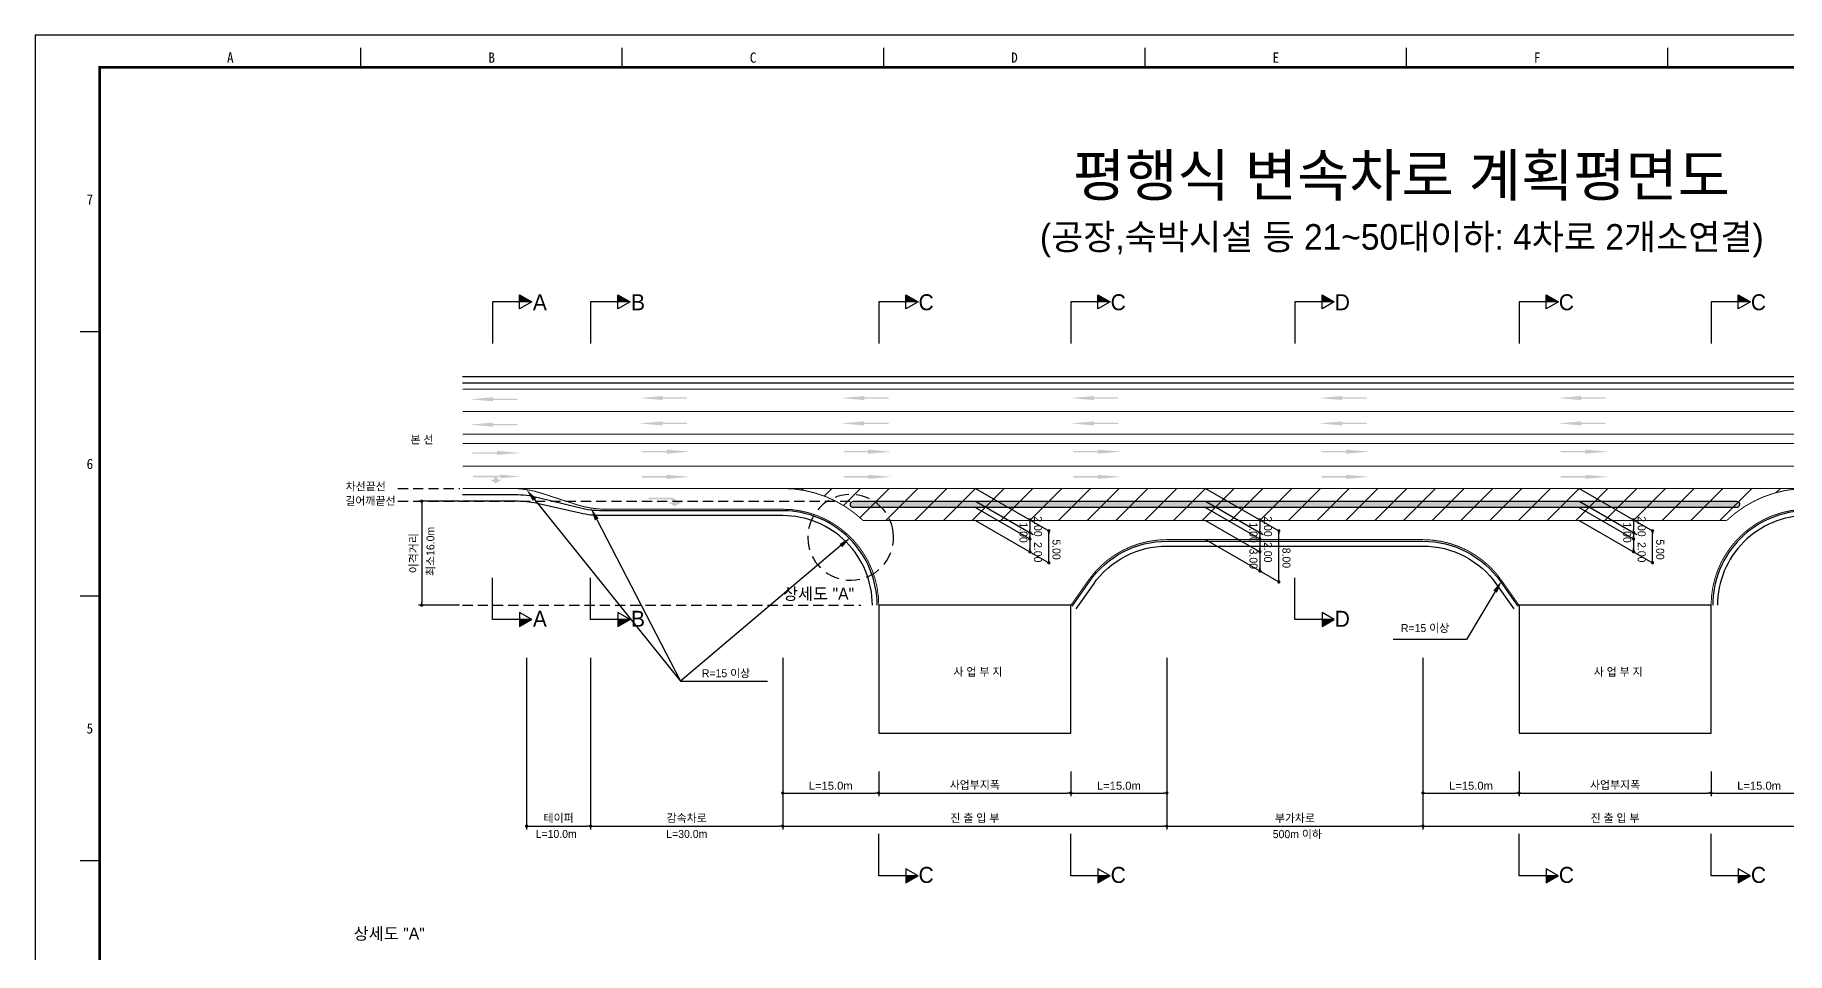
# Model space of a CAD drawing. Header units: millimetres. Extents: x 501 to 924, y 3 to 302.
# Drawn here: x 501 to 774.7, y 158.6 to 302 of the extents above; entities that cross this region are included whole.
import ezdxf
from ezdxf.enums import TextEntityAlignment as Align

# ---------------------------------------------------------------- set-up
doc = ezdxf.new("R2010")
doc.units = ezdxf.units.MM
doc.linetypes.add('HIDDEN', pattern=[9.525, 6.35, -3.175])
for name, color, linetype in [('CC-GSTR-0004', 4, 'Continuous'), ('CM-LANE-0030', 30, 'Continuous'), ('CZ-DIMT-0002', 7, 'Continuous'), ('CZ-EXST-0002', 1, 'Continuous'), ('CZ-LIN1-0007', 7, 'Continuous'), ('CZ-LIN2-0003', 3, 'Continuous'), ('CZ-LINE-0001', 7, 'Continuous'), ('CZ-TEXT-BOX0', 7, 'Continuous'), ('TITLE', 7, 'Continuous')]:
    doc.layers.add(name, color=color, linetype=linetype)
doc.styles.add('돋움', font='')
doc.styles.add('돋음체', font='')
doc.styles.get('돋움').set_extended_font_data('Dotum')
doc.styles.get('돋음체').set_extended_font_data('DotumChe')

# ---------------------------------------------------------------- blocks, each defined once
blk = doc.blocks.new('_Dot')
at = {"color": 0, "linetype": 'ByBlock', "lineweight": -2}
blk.add_line((-0.5, 0), (-1, 0), dxfattribs=at)
at = {"color": 0, "linetype": 'ByBlock', "const_width": 0.5}
blk.add_lwpolyline([(-0.25, 0, 1), (0.25, 0, 1)], format="xyb", close=True, dxfattribs=at)

msp = doc.modelspace()

# ---------------------------------------------------------------- hatches: boundary and pattern name
at = {"layer": 'CM-LANE-0030'}
h = msp.add_hatch(dxfattribs=at)
h.set_pattern_fill('ANSI31', color=256, style=0)
h.set_pattern_definition([(45, (-977.9516, 15.16), (-2.245064, 2.245064), [])])
h.paths.add_polyline_path([(765.27, 226.14, -0.191871), (777.82, 231.14), (617.82, 231.14, -0.191871), (630.37, 226.14)])
at = {"layer": 'CZ-LIN1-0007'}
for points in [[(572.58, 245.39), (572.58, 245.17), (576.4, 245.18), (576.4, 244.96), (572.58, 244.96), (572.58, 244.75), (568.93, 245.07)], [(599.07, 245.58), (599.07, 245.37), (602.89, 245.37), (602.89, 245.15), (599.07, 245.15), (599.07, 244.94), (595.42, 245.26)], [(630.55, 245.58), (630.55, 245.37), (634.37, 245.37), (634.37, 245.15), (630.55, 245.15), (630.55, 244.94), (626.9, 245.26)], [(666.42, 245.58), (666.42, 245.37), (670.24, 245.37), (670.24, 245.15), (666.42, 245.15), (666.42, 244.94), (662.77, 245.26)], [(705.22, 245.58), (705.22, 245.37), (709.04, 245.37), (709.04, 245.15), (705.22, 245.15), (705.22, 244.94), (701.57, 245.26)], [(742.55, 245.58), (742.55, 245.37), (746.37, 245.37), (746.37, 245.15), (742.55, 245.15), (742.55, 244.94), (738.9, 245.26)], [(572.58, 241.43), (572.58, 241.22), (576.4, 241.22), (576.4, 241), (572.58, 241), (572.58, 240.79), (568.93, 241.11)], [(599.07, 241.62), (599.07, 241.41), (602.89, 241.41), (602.89, 241.2), (599.07, 241.2), (599.07, 240.98), (595.42, 241.3)], [(630.55, 241.62), (630.55, 241.41), (634.37, 241.41), (634.37, 241.2), (630.55, 241.2), (630.55, 240.98), (626.9, 241.3)], [(666.42, 241.62), (666.42, 241.41), (670.24, 241.41), (670.24, 241.2), (666.42, 241.2), (666.42, 240.98), (662.77, 241.3)], [(705.22, 241.62), (705.22, 241.41), (709.04, 241.41), (709.04, 241.2), (705.22, 241.2), (705.22, 240.98), (701.57, 241.3)], [(742.55, 241.62), (742.55, 241.41), (746.37, 241.41), (746.37, 241.2), (742.55, 241.2), (742.55, 240.98), (738.9, 241.3)], [(573.18, 237.01), (573.18, 236.8), (569.36, 236.8), (569.36, 236.58), (573.18, 236.58), (573.18, 236.37), (576.84, 236.69)], [(599.68, 237.21), (599.68, 236.99), (595.85, 236.99), (595.85, 236.78), (599.68, 236.78), (599.68, 236.56), (603.33, 236.88)], [(631.16, 237.21), (631.16, 236.99), (627.33, 236.99), (627.33, 236.78), (631.16, 236.78), (631.16, 236.56), (634.81, 236.88)], [(667.03, 237.21), (667.03, 236.99), (663.2, 236.99), (663.2, 236.78), (667.03, 236.78), (667.03, 236.56), (670.68, 236.88)], [(705.82, 237.21), (705.82, 236.99), (702, 236.99), (702, 236.78), (705.82, 236.78), (705.82, 236.56), (709.47, 236.88)], [(743.16, 237.21), (743.16, 236.99), (739.33, 236.99), (739.33, 236.78), (743.16, 236.78), (743.16, 236.56), (746.81, 236.88)], [(572.54, 233.13, -0.267976), (573.45, 232.52), (574, 232.52), (572.97, 231.94), (572.14, 232.52), (572.75, 232.52, 0.504994), (572.48, 232.89), (569.43, 232.9), (569.43, 233.14)], [(573.67, 233.3), (573.67, 233.11), (570.24, 233.11), (570.24, 232.92), (573.67, 232.92), (573.67, 232.72), (576.94, 233.01)], [(599.68, 233.27), (599.68, 233.06), (595.85, 233.06), (595.85, 232.84), (599.68, 232.84), (599.68, 232.63), (603.33, 232.95)], [(631.16, 233.27), (631.16, 233.06), (627.33, 233.06), (627.33, 232.84), (631.16, 232.84), (631.16, 232.63), (634.81, 232.95)], [(667.03, 233.27), (667.03, 233.06), (663.2, 233.06), (663.2, 232.84), (667.03, 232.84), (667.03, 232.63), (670.68, 232.95)], [(705.82, 233.27), (705.82, 233.06), (702, 233.06), (702, 232.84), (705.82, 232.84), (705.82, 232.63), (709.47, 232.95)], [(743.16, 233.27), (743.16, 233.06), (739.33, 233.06), (739.33, 232.84), (743.16, 232.84), (743.16, 232.63), (746.81, 232.95)], [(600.4, 229.68, -0.267976), (601.43, 229), (602.06, 229), (600.88, 228.34), (599.94, 228.99), (600.63, 228.99, 0.504994), (600.32, 229.41), (596.86, 229.43), (596.86, 229.7)]]:
    msp.add_hatch(color=256, dxfattribs=at).paths.add_polyline_path(points)
at = {"layer": 'CZ-LIN2-0003'}
h = msp.add_hatch(dxfattribs=at)
h.set_pattern_fill('CROSS', color=256, scale=0.075, style=0)
h.set_pattern_definition([(0, (-977.9516, 15.16), (0.47625, 0.47625), [0.238125, -0.714375]), (90, (-977.83254, 15.04093), (-0.47625, 0.47625), [0.238125, -0.714375])])
h.paths.add_polyline_path([(766.76, 229.14), (628.89, 229.14, 0.732581), (628.61, 228.23, -0.002096), (628.73, 228.14), (766.92, 228.14, -0.002096), (767.04, 228.23, 0.732581)])
at = {"layer": 'CZ-LINE-0001'}
for points in [[(576.73, 261.41), (576.73, 260.31), (578.64, 260.31)], [(592.06, 261.41), (592.06, 260.31), (593.97, 260.31)], [(637.06, 261.41), (637.06, 260.31), (638.97, 260.31)], [(667.06, 261.41), (667.06, 260.31), (668.97, 260.31)], [(702.06, 261.41), (702.06, 260.31), (703.97, 260.31)], [(737.06, 261.41), (737.06, 260.31), (738.97, 260.31)], [(767.06, 261.41), (767.06, 260.31), (768.97, 260.31)], [(578.64, 210.64), (576.73, 210.64), (576.73, 209.54)], [(593.97, 210.64), (592.06, 210.64), (592.06, 209.54)], [(703.97, 210.64), (702.06, 210.64), (702.06, 209.54)], [(638.97, 170.62), (637.06, 170.62), (637.06, 169.52)], [(668.97, 170.62), (667.06, 170.62), (667.06, 169.52)], [(738.97, 170.62), (737.06, 170.62), (737.06, 169.52)], [(768.97, 170.62), (767.06, 170.62), (767.06, 169.52)]]:
    msp.add_hatch(color=256, dxfattribs=at).paths.add_polyline_path(points)

# ---------------------------------------------------------------- linework, layer by layer
at = {"color": 0, "linetype": 'ByBlock', "lineweight": -2}
for p, q in [((656.43, 225.99), (656.43, 225.74)), ((656.43, 224.49), (656.43, 224.74)), ((692.35, 225.99), (692.35, 225.74)), ((692.35, 224.49), (692.35, 224.74)), ((750.72, 225.99), (750.72, 225.74)), ((750.72, 224.49), (750.72, 224.74)), ((656.43, 223.99), (656.43, 223.74)), ((656.43, 223.49), (656.43, 223.74)), ((656.43, 221.49), (656.43, 221.74)), ((659.39, 224.28), (659.39, 224.03)), ((692.35, 223.99), (692.35, 223.74)), ((692.35, 223.49), (692.35, 223.74)), ((692.35, 221.49), (692.35, 221.74)), ((695.31, 224.28), (695.31, 224.03)), ((750.72, 223.99), (750.72, 223.74)), ((750.72, 223.49), (750.72, 223.74)), ((750.72, 221.49), (750.72, 221.74)), ((753.68, 224.28), (753.68, 224.03)), ((659.39, 219.78), (659.39, 220.03)), ((753.68, 219.78), (753.68, 220.03)), ((692.35, 218.49), (692.35, 218.74)), ((695.31, 216.78), (695.31, 217.03))]:
    msp.add_line(p, q, dxfattribs=at)
at = {"color": 0, "linetype": 'ByBlock', "const_width": 0.25}
for points in [[(656.43, 226.11, 1), (656.43, 226.36, 1)], [(656.43, 224.36, 1), (656.43, 224.11, 1)], [(656.43, 224.11, 1), (656.43, 224.36, 1)], [(659.39, 224.4, 1), (659.39, 224.65, 1)], [(692.35, 226.11, 1), (692.35, 226.36, 1)], [(692.35, 224.11, 1), (692.35, 224.36, 1)], [(692.35, 224.36, 1), (692.35, 224.11, 1)], [(695.31, 224.4, 1), (695.31, 224.65, 1)], [(750.72, 226.11, 1), (750.72, 226.36, 1)], [(750.72, 224.11, 1), (750.72, 224.36, 1)], [(750.72, 224.36, 1), (750.72, 224.11, 1)], [(753.68, 224.4, 1), (753.68, 224.65, 1)], [(656.43, 223.36, 1), (656.43, 223.11, 1)], [(692.35, 223.36, 1), (692.35, 223.11, 1)], [(750.72, 223.36, 1), (750.72, 223.11, 1)], [(656.43, 221.36, 1), (656.43, 221.11, 1)], [(659.39, 219.65, 1), (659.39, 219.4, 1)], [(692.35, 221.36, 1), (692.35, 221.11, 1)], [(750.72, 221.36, 1), (750.72, 221.11, 1)], [(753.68, 219.65, 1), (753.68, 219.4, 1)], [(692.35, 218.36, 1), (692.35, 218.11, 1)], [(695.31, 216.65, 1), (695.31, 216.4, 1)]]:
    msp.add_lwpolyline(points, format="xyb", close=True, dxfattribs=at)
at = {"layer": 'CC-GSTR-0004'}
for p, q in [((567.82, 248.64), (867.82, 248.64)), ((567.82, 247.64), (867.82, 247.64))]:
    msp.add_line(p, q, dxfattribs=at)
for points in [[(632.57, 212.89, 0.414214), (617.82, 227.64), (589.67, 227.64, -0.061321), (586.03, 228.09), (579.62, 229.69, 0.061321), (575.98, 230.14), (567.82, 230.14)], [(867.82, 230.14), (858.76, 230.14, 0.031099), (856.9, 230.03), (856.9, 230.03), (838.75, 227.76), (838.75, 227.76, -0.031099), (836.89, 227.64), (777.82, 227.64, 0.414214), (763.07, 212.89)], [(631.82, 212.89, 0.414214), (617.82, 226.89), (589.49, 226.89, -0.055385), (586.2, 227.26), (579.45, 228.78), (579.45, 228.78, 0.055385), (576.16, 229.14), (567.82, 229.14)], [(867.82, 229.14), (858.67, 229.14), (858.67, 229.14, 0.028015), (856.99, 229.05), (856.99, 229.05), (838.66, 226.99, -0.028015), (836.98, 226.89), (836.98, 226.89), (777.82, 226.89, 0.414214), (763.82, 212.89)], [(663.03, 212.75), (665.73, 216.59, -0.245085), (677.82, 222.89), (717.82, 222.89, -0.245085), (729.92, 216.59), (732.62, 212.75)], [(663.64, 212.32), (666.34, 216.15, -0.245113), (677.82, 222.14), (717.82, 222.14, -0.245113), (729.31, 216.15), (732.01, 212.32)]]:
    msp.add_lwpolyline(points, format="xyb", dxfattribs=at)
at = {"layer": 'CM-LANE-0030', "const_width": 0.15}
for points in [[(567.82, 239.64), (867.82, 239.64)], [(567.82, 238.14), (867.82, 238.14)]]:
    msp.add_lwpolyline(points, dxfattribs=at)
msp.add_lwpolyline([(630.37, 226.14, 0.191871), (617.82, 231.14), (777.82, 231.14, 0.191871), (765.27, 226.14)], format="xyb", close=True, dxfattribs=at)
at = {"layer": 'CZ-EXST-0002', "color": 30}
msp.add_line((677.82, 231.14), (677.82, 231.14), dxfattribs=at)
at = {"layer": 'CZ-LIN1-0007', "const_width": 0.15}
for points in [[(567.82, 246.64), (867.82, 246.64)], [(596.64, 231.14), (617.82, 231.14)]]:
    msp.add_lwpolyline(points, dxfattribs=at)
at = {"layer": 'CZ-LIN1-0007', "linetype": 'HIDDEN', "const_width": 0.15}
for points in [[(567.82, 243.14), (867.82, 243.14)], [(567.82, 234.64), (867.82, 234.64)], [(575.45, 231.14), (596.64, 231.14)]]:
    msp.add_lwpolyline(points, dxfattribs=at)
at = {"layer": 'CZ-LIN1-0007', "const_width": 0.15}
for points in [[(632.82, 212.89, 0.414214), (617.82, 227.89), (590.2, 227.89), (590.2, 227.89, -0.07872), (585.56, 228.63), (585.56, 228.63), (580.08, 230.41), (580.08, 230.41, 0.07872), (575.45, 231.14), (575.45, 231.14), (567.82, 231.14)], [(867.82, 231.14), (859.04, 231.14, 0.040295), (856.63, 230.95), (856.63, 230.95), (839.02, 228.09), (839.02, 228.09, -0.040295), (836.61, 227.89), (836.61, 227.89), (777.82, 227.89, 0.414214), (762.82, 212.89)], [(662.82, 212.89), (665.52, 216.73, -0.245076), (677.82, 223.14), (717.82, 223.14, -0.245076), (730.12, 216.73), (732.82, 212.89)]]:
    msp.add_lwpolyline(points, format="xyb", dxfattribs=at)
at = {"layer": 'CZ-LIN2-0003'}
msp.add_lwpolyline([(628.61, 228.23, -0.732581), (628.89, 229.14), (766.76, 229.14, -0.732581), (767.04, 228.23, 0.002096), (766.92, 228.14), (628.73, 228.14, 0.002096)], format="xyb", close=True, dxfattribs=at)
for points in [[(662.82, 212.89), (632.82, 212.89), (632.82, 192.89), (662.82, 192.89)], [(762.82, 212.89), (732.82, 212.89), (732.82, 192.89), (762.82, 192.89)]]:
    msp.add_lwpolyline(points, close=True, dxfattribs=at)
at = {"layer": 'CZ-LINE-0001'}
for p, q in [((578.64, 260.31), (572.49, 260.31)), ((572.49, 260.31), (572.49, 253.77)), ((576.73, 259.21), (576.73, 261.41)), ((576.73, 261.41), (578.64, 260.31)), ((578.64, 260.31), (576.73, 259.21)), ((593.97, 260.31), (587.82, 260.31)), ((587.82, 260.31), (587.82, 253.77)), ((592.06, 259.21), (592.06, 261.41)), ((592.06, 261.41), (593.97, 260.31)), ((593.97, 260.31), (592.06, 259.21)), ((638.97, 260.31), (632.82, 260.31)), ((632.82, 260.31), (632.82, 253.77)), ((637.06, 259.21), (637.06, 261.41)), ((637.06, 261.41), (638.97, 260.31)), ((638.97, 260.31), (637.06, 259.21)), ((668.97, 260.31), (662.82, 260.31)), ((662.82, 260.31), (662.82, 253.77)), ((667.06, 259.21), (667.06, 261.41)), ((667.06, 261.41), (668.97, 260.31)), ((668.97, 260.31), (667.06, 259.21)), ((703.97, 260.31), (697.82, 260.31)), ((697.82, 260.31), (697.82, 253.77)), ((702.06, 259.21), (702.06, 261.41)), ((702.06, 261.41), (703.97, 260.31)), ((703.97, 260.31), (702.06, 259.21)), ((738.97, 260.31), (732.82, 260.31)), ((732.82, 260.31), (732.82, 253.77)), ((737.06, 259.21), (737.06, 261.41)), ((737.06, 261.41), (738.97, 260.31)), ((738.97, 260.31), (737.06, 259.21)), ((768.97, 260.31), (762.82, 260.31)), ((762.82, 260.31), (762.82, 253.77)), ((767.06, 259.21), (767.06, 261.41)), ((767.06, 261.41), (768.97, 260.31)), ((768.97, 260.31), (767.06, 259.21)), ((647.93, 231.14), (659.39, 224.53)), ((683.85, 231.14), (695.31, 224.53)), ((742.22, 231.14), (753.68, 224.53)), ((567.32, 229.14), (560.94, 229.14)), ((561.44, 228.64), (561.44, 213.39)), ((647.93, 229.14), (656.93, 223.95)), ((647.93, 228.14), (656.43, 223.24)), ((683.85, 229.14), (692.85, 223.95)), ((683.85, 228.14), (692.35, 223.24)), ((742.22, 229.14), (751.22, 223.95)), ((742.22, 228.14), (750.72, 223.24)), ((647.93, 226.14), (659.39, 219.53)), ((656.43, 225.74), (656.43, 224.74)), ((659.39, 219.53), (659.39, 224.53)), ((683.85, 226.14), (692.35, 221.24)), ((692.35, 225.74), (692.35, 224.74)), ((695.31, 216.53), (695.31, 224.53)), ((742.22, 226.14), (753.68, 219.53)), ((750.72, 225.74), (750.72, 224.74)), ((753.68, 219.53), (753.68, 224.53)), ((656.43, 223.74), (656.43, 221.24)), ((683.85, 223.14), (695.31, 216.53)), ((692.35, 223.74), (692.35, 218.24)), ((750.72, 223.74), (750.72, 221.24)), ((572.49, 210.64), (572.49, 217.18)), ((587.82, 210.64), (587.82, 217.18)), ((697.82, 210.64), (697.82, 217.18)), ((567.32, 212.89), (560.94, 212.89)), ((578.64, 210.64), (576.73, 211.74)), ((576.73, 211.74), (576.73, 209.54)), ((593.97, 210.64), (592.06, 211.74)), ((592.06, 211.74), (592.06, 209.54)), ((703.97, 210.64), (702.06, 211.74)), ((702.06, 211.74), (702.06, 209.54)), ((578.64, 210.64), (572.49, 210.64)), ((576.73, 209.54), (578.64, 210.64)), ((593.97, 210.64), (587.82, 210.64)), ((592.06, 209.54), (593.97, 210.64)), ((703.97, 210.64), (697.82, 210.64)), ((702.06, 209.54), (703.97, 210.64)), ((577.82, 204.65), (577.82, 177.87)), ((587.82, 204.65), (587.82, 177.87)), ((587.82, 204.65), (587.82, 177.87)), ((617.82, 204.65), (617.82, 177.87)), ((677.82, 204.65), (677.82, 177.87)), ((717.82, 204.65), (717.82, 177.87)), ((601.84, 201.05), (615.45, 201.05)), ((617.82, 186.93), (617.82, 177.87)), ((617.82, 186.93), (617.82, 183.05)), ((632.82, 186.93), (632.82, 183.05)), ((632.82, 186.93), (632.82, 183.05)), ((662.82, 186.93), (662.82, 183.05)), ((662.82, 186.93), (662.82, 183.05)), ((677.82, 186.93), (677.82, 177.87)), ((677.82, 186.93), (677.82, 183.05)), ((717.82, 186.93), (717.82, 183.05)), ((717.82, 186.93), (717.82, 177.87)), ((732.82, 186.93), (732.82, 183.05)), ((732.82, 186.93), (732.82, 183.05)), ((762.82, 186.93), (762.82, 183.05)), ((762.82, 186.93), (762.82, 183.05)), ((618.32, 183.55), (632.32, 183.55)), ((633.32, 183.55), (662.32, 183.55)), ((663.32, 183.55), (677.32, 183.55)), ((718.32, 183.55), (732.32, 183.55)), ((733.32, 183.55), (762.32, 183.55)), ((763.32, 183.55), (777.32, 183.55)), ((578.32, 178.37), (587.32, 178.37)), ((588.32, 178.37), (617.32, 178.37)), ((618.32, 178.37), (677.32, 178.37)), ((678.32, 178.37), (717.32, 178.37)), ((718.32, 178.37), (777.32, 178.37)), ((632.82, 170.62), (632.82, 177.16)), ((662.82, 170.62), (662.82, 177.16)), ((732.82, 170.62), (732.82, 177.16)), ((762.82, 170.62), (762.82, 177.16)), ((638.97, 170.62), (632.82, 170.62)), ((638.97, 170.62), (637.06, 171.72)), ((637.06, 171.72), (637.06, 169.52)), ((637.06, 169.52), (638.97, 170.62)), ((668.97, 170.62), (662.82, 170.62)), ((668.97, 170.62), (667.06, 171.72)), ((667.06, 171.72), (667.06, 169.52)), ((667.06, 169.52), (668.97, 170.62)), ((738.97, 170.62), (732.82, 170.62)), ((738.97, 170.62), (737.06, 171.72)), ((737.06, 171.72), (737.06, 169.52)), ((737.06, 169.52), (738.97, 170.62)), ((768.97, 170.62), (762.82, 170.62)), ((768.97, 170.62), (767.06, 171.72)), ((767.06, 171.72), (767.06, 169.52)), ((767.06, 169.52), (768.97, 170.62))]:
    msp.add_line(p, q, dxfattribs=at)
at = {"layer": 'CZ-LINE-0001', "linetype": 'HIDDEN', "ltscale": 0.25}
for p, q in [((557.72, 231.14), (567.38, 231.14)), ((557.72, 229.14), (629.31, 229.14)), ((567.82, 212.89), (630.02, 212.89))]:
    msp.add_line(p, q, dxfattribs=at)
at = {"layer": 'CZ-LINE-0001', "linetype": 'HIDDEN', "ltscale": 0.35}
msp.add_line((635.08, 224.29), (635.08, 224.29), dxfattribs=at)
at = {"layer": 'CZ-LINE-0001'}
for points in [[(579.05, 229.4), (601.84, 201.05)], [(588.77, 226.3), (601.84, 201.05)], [(626.9, 222.21), (601.84, 201.05)], [(729.1, 215.01), (724.64, 207.55), (713.16, 207.55)]]:
    msp.add_lwpolyline(points, dxfattribs=at)
at = {"layer": 'CZ-LINE-0001', "linetype": 'HIDDEN', "ltscale": 0.35}
msp.add_arc((628.43, 223.5), 6.7, 6.7667, 6.749, dxfattribs=at)
at = {"layer": 'CZ-LINE-0001'}
for points in [[(578.79, 229.19), (577.8, 230.96), (579.31, 229.61)], [(588.48, 226.15), (587.85, 228.08), (589.07, 226.45)], [(626.69, 222.46), (628.43, 223.5), (627.12, 221.95)], [(728.81, 215.18), (730.12, 216.73), (729.39, 214.84)]]:
    msp.add_solid(points, dxfattribs=at)
at = {"layer": 'TITLE', "color": 7, "linetype": 'Continuous'}
for p, q in [((551.95, 296.94), (551.95, 299.97)), ((592.77, 296.94), (592.77, 299.97)), ((633.6, 296.94), (633.6, 299.97)), ((674.42, 296.94), (674.42, 299.97)), ((715.25, 296.94), (715.25, 299.97)), ((756.07, 296.94), (756.07, 299.97)), ((511.12, 255.62), (508.1, 255.62)), ((511.12, 214.29), (508.1, 214.29)), ((511.12, 172.96), (508.1, 172.96))]:
    msp.add_line(p, q, dxfattribs=at)
at = {"layer": 'TITLE'}
msp.add_lwpolyline([(501.04, 2.61), (924.4, 2.61), (924.4, 301.98), (501.04, 301.98)], close=True, dxfattribs=at)
at = {"layer": 'TITLE', "linetype": 'Continuous', "const_width": 0.403}
msp.add_lwpolyline([(511.12, 7.64), (511.12, 296.94), (919.37, 296.94), (919.37, 7.64)], close=True, dxfattribs=at)

# ---------------------------------------------------------------- block references
at = {"layer": 'CZ-LINE-0001', "xscale": 0.5, "yscale": 0.5, "zscale": 0.5}
for p, rotation in [((561.44, 229.14), 90), ((561.44, 212.89), 270), ((617.82, 183.55), 180), ((632.82, 183.55), 180), ((662.82, 183.55), 180), ((717.82, 183.55), 180), ((732.82, 183.55), 180), ((762.82, 183.55), 180), ((577.82, 178.37), 180), ((587.82, 178.37), 180), ((617.82, 178.37), 180), ((677.82, 178.37), 180), ((717.82, 178.37), 180)]:
    msp.add_blockref('_Dot', p, dxfattribs=dict(at, rotation=rotation))
for p in [(632.82, 183.55), (662.82, 183.55), (677.82, 183.55), (732.82, 183.55), (762.82, 183.55), (587.82, 178.37), (617.82, 178.37), (677.82, 178.37), (717.82, 178.37)]:
    msp.add_blockref('_Dot', p, dxfattribs=at)

# ---------------------------------------------------------------- texts
at = {"layer": 'CZ-DIMT-0002', "style": '돋움'}
for s, height, p in [('A', 2.5, (579.89, 260.23)), ('B', 2.5, (595.22, 260.23)), ('C', 2.5, (640.22, 260.23)), ('C', 2.5, (670.22, 260.23)), ('D', 2.5, (705.22, 260.23)), ('C', 2.5, (740.22, 260.23)), ('C', 2.5, (770.22, 260.23)), ('본 선', 1.25, (561.48, 238.78)), ('차선끝선', 1.25, (552.69, 231.46)), ('길어깨끝선', 1.25, (553.43, 229.2)), ('상세도 "A"', 1.875, (623.42, 214.68)), ('A', 2.5, (579.89, 210.77)), ('B', 2.5, (595.22, 210.77)), ('D', 2.5, (705.22, 210.77)), ('R=15 이상', 1.25, (718.15, 209.32)), ('R=15 이상', 1.25, (608.97, 202.26)), ('사 업 부 지', 1.25, (648.31, 202.48)), ('사 업 부 지', 1.25, (748.31, 202.48)), ('500m 이하', 1.25, (698.2, 177.12)), ('L=10.0m', 1.25, (582.44, 177.15)), ('L=30.0m', 1.25, (602.84, 177.15)), ('C', 2.5, (640.22, 170.75)), ('C', 2.5, (670.22, 170.75)), ('C', 2.5, (740.22, 170.75)), ('C', 2.5, (770.22, 170.75))]:
    msp.add_text(s, height=height, dxfattribs=at).set_placement(p, align=Align.MIDDLE_CENTER)
msp.add_text('최소16.0m', height=1.25, rotation=90, dxfattribs=at).set_placement((563.43, 217.46))
at = {"layer": 'CZ-DIMT-0002', "char_height": 1.25, "attachment_point": 5, "rotation": 270, "style": '돋움'}
for s, insert in [('1.00', (655.42, 224.24)), ('\\A1;2.00', (657.68, 225.2)), ('1.00', (691.34, 224.24)), ('\\A1;2.00', (693.6, 225.2)), ('1.00', (749.71, 224.24)), ('\\A1;2.00', (751.97, 225.2)), ('2.00', (657.68, 221.17)), ('5.00', (660.57, 221.59)), ('3.00', (691.34, 220.14)), ('2.00', (693.6, 221.17)), ('8.00', (696.49, 220.28)), ('2.00', (751.97, 221.17)), ('5.00', (754.86, 221.59))]:
    msp.add_mtext(s, dxfattribs=dict(at, insert=insert))
at = {"layer": 'CZ-LINE-0001', "insert": (560.25, 221.02), "char_height": 1.25, "attachment_point": 5, "rotation": 90, "style": '돋움'}
msp.add_mtext('\\A1;이격거리', dxfattribs=at)
at = {"layer": 'CZ-LINE-0001', "char_height": 1.25, "attachment_point": 5, "style": '돋움'}
for s, insert in [('\\A1;{\\fArial|b0|i0|c0|p32;L=15.0m}', (625.32, 184.68)), ('\\A1;사업부지폭', (647.82, 184.74)), ('\\A1;{\\fArial|b0|i0|c0|p32;L=15.0m}', (670.32, 184.68)), ('\\A1;{\\fArial|b0|i0|c0|p32;L=15.0m}', (725.32, 184.68)), ('\\A1;사업부지폭', (747.82, 184.74)), ('\\A1;{\\fArial|b0|i0|c0|p32;L=15.0m}', (770.32, 184.68)), ('\\A1;테이퍼', (582.82, 179.57)), ('\\A1;감속차로', (602.82, 179.57)), ('\\A1;진 출 입 부', (647.82, 179.57)), ('\\A1;부가차로', (697.82, 179.57)), ('\\A1;진 출 입 부', (747.82, 179.57))]:
    msp.add_mtext(s, dxfattribs=dict(at, insert=insert))
at = {"layer": 'CZ-TEXT-BOX0', "style": '돋움'}
msp.add_text('상세도 "A"', height=1.875, dxfattribs=at).set_placement((556.36, 161.58), align=Align.MIDDLE_CENTER)
at = {"layer": 'TITLE', "color": 3, "linetype": 'Continuous', "style": '돋음체'}
for s, p in [('A', (531.54, 298.46)), ('B', (572.36, 298.46)), ('C', (613.19, 298.46)), ('D', (654.01, 298.46)), ('E', (694.83, 298.46)), ('F', (735.66, 298.46)), ('7', (509.61, 276.29)), ('6', (509.61, 234.96)), ('5', (509.61, 193.63))]:
    msp.add_text(s, height=1.59, dxfattribs=at).set_placement(p, align=Align.MIDDLE)
at = {"layer": 'TITLE', "style": '돋움'}
for s, height, p in [('평행식 변속차로 계획평면도', 6.5, (714.46, 280.07)), ('(공장,숙박시설 등 21~50대이하: 4차로 2개소연결)', 4, (714.51, 270.44))]:
    msp.add_text(s, height=height, dxfattribs=at).set_placement(p, align=Align.MIDDLE_CENTER)

doc.saveas('drawing.dxf')
